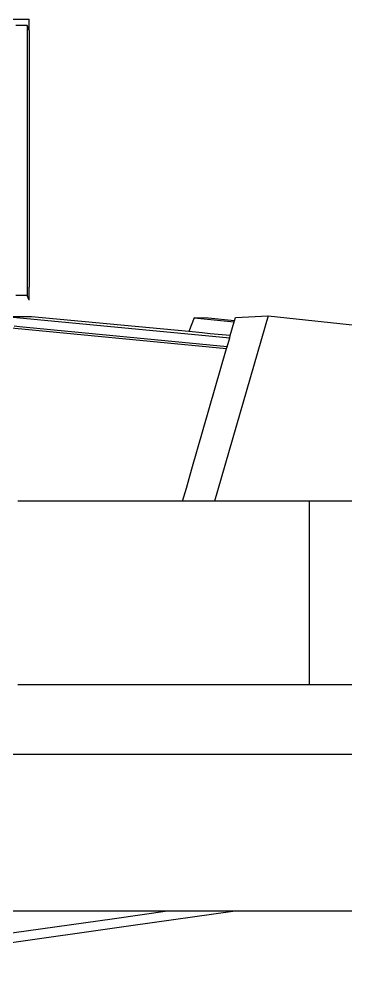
# Model space of a CAD drawing. Extents: x -101 to 101, y -14 to 18.
# Drawn here: x -33.34 to -29.86, y 2.25 to 12.47 of the extents above; entities that cross this region are included whole.
import ezdxf

# ---------------------------------------------------------------- set-up
doc = ezdxf.new("R2010")
doc.units = 0
doc.layers.get('0').update_dxf_attribs({"linetype": 'CONTINUOUS'})
doc.layers.add('SECTIONCUTEDGES', color=7, linetype='CONTINUOUS')

msp = doc.modelspace()

# ---------------------------------------------------------------- linework, layer by layer
for p, q in [((-36.345, 12.469), (-33.238, 12.469)), ((-33.258, 12.4), (-33.379, 12.4)), ((-33.238, 12.35), (-33.258, 12.4)), ((-33.258, 12.4), (-33.258, 9.529)), ((-33.238, 12.35), (-33.238, 12.469)), ((-33.238, 12.35), (-33.238, 9.618)), ((-33.236, 9.618), (-33.238, 9.618)), ((-33.238, 9.503), (-33.238, 9.618)), ((-33.236, 9.498), (-33.236, 9.618)), ((-33.258, 9.529), (-33.379, 9.529)), ((-33.238, 9.48), (-33.258, 9.529)), ((-33.236, 9.498), (-33.238, 9.503)), ((-33.238, 9.48), (-33.238, 9.503)), ((-30.693, 9.313), (-31.262, 7.339)), ((-31.039, 9.295), (-30.693, 9.313)), ((-30.693, 9.313), (-29.597, 9.194)), ((-34.463, 9.283), (-31.134, 8.964)), ((-33.211, 9.302), (-33.446, 9.3)), ((-33.446, 9.3), (-31.101, 9.079)), ((-33.341, 9.196), (-33.397, 9.201)), ((-31.538, 9.144), (-33.211, 9.302)), ((-31.478, 9.289), (-31.538, 9.144)), ((-31.332, 9.287), (-31.478, 9.289)), ((-31.478, 9.289), (-31.052, 9.249)), ((-31.049, 9.26), (-31.332, 9.287)), ((-31.095, 9.102), (-31.052, 9.249)), ((-31.052, 9.249), (-31.049, 9.26)), ((-31.052, 9.249), (-31.052, 9.249)), ((-31.049, 9.26), (-31.039, 9.295)), ((-31.129, 8.983), (-33.341, 9.196)), ((-31.395, 9.13), (-31.538, 9.144)), ((-31.308, 9.122), (-31.395, 9.13)), ((-31.095, 9.102), (-31.308, 9.122)), ((-31.101, 9.079), (-31.095, 9.101)), ((-31.095, 9.101), (-31.095, 9.102)), ((-31.129, 8.983), (-31.101, 9.079)), ((-31.503, 7.683), (-31.134, 8.964)), ((-31.134, 8.964), (-31.129, 8.982)), ((-31.129, 8.982), (-31.129, 8.983)), ((-31.562, 7.477), (-31.503, 7.683)), ((-31.602, 7.339), (-31.562, 7.477)), ((-32.768, 7.339), (-33.359, 7.339)), ((-32.67, 7.339), (-32.768, 7.339)), ((-31.602, 7.339), (-32.67, 7.339)), ((-31.262, 7.339), (-31.602, 7.339)), ((-30.253, 7.339), (-31.262, 7.339)), ((-30.253, 7.339), (-30.253, 5.386)), ((-30.131, 7.339), (-30.253, 7.339)), ((-29.253, 7.339), (-30.131, 7.339)), ((-32.327, 2.9), (-31.763, 2.979)), ((-32.154, 2.823), (-31.044, 2.979)), ((-36.258, 2.347), (-32.327, 2.9)), ((-36.258, 2.246), (-32.154, 2.823))]:
    msp.add_line(p, q)
at = {"layer": 'SECTIONCUTEDGES'}
for p, q in [((-30.253, 5.386), (-33.359, 5.386)), ((-28.758, 5.386), (-30.253, 5.386)), ((-36.258, 4.648), (-21.258, 4.648)), ((-36.258, 2.979), (-32.505, 2.979)), ((-32.505, 2.979), (-31.763, 2.979)), ((-31.763, 2.979), (-31.044, 2.979)), ((-31.044, 2.979), (-29.208, 2.979))]:
    msp.add_line(p, q, dxfattribs=at)

doc.saveas('drawing.dxf')
